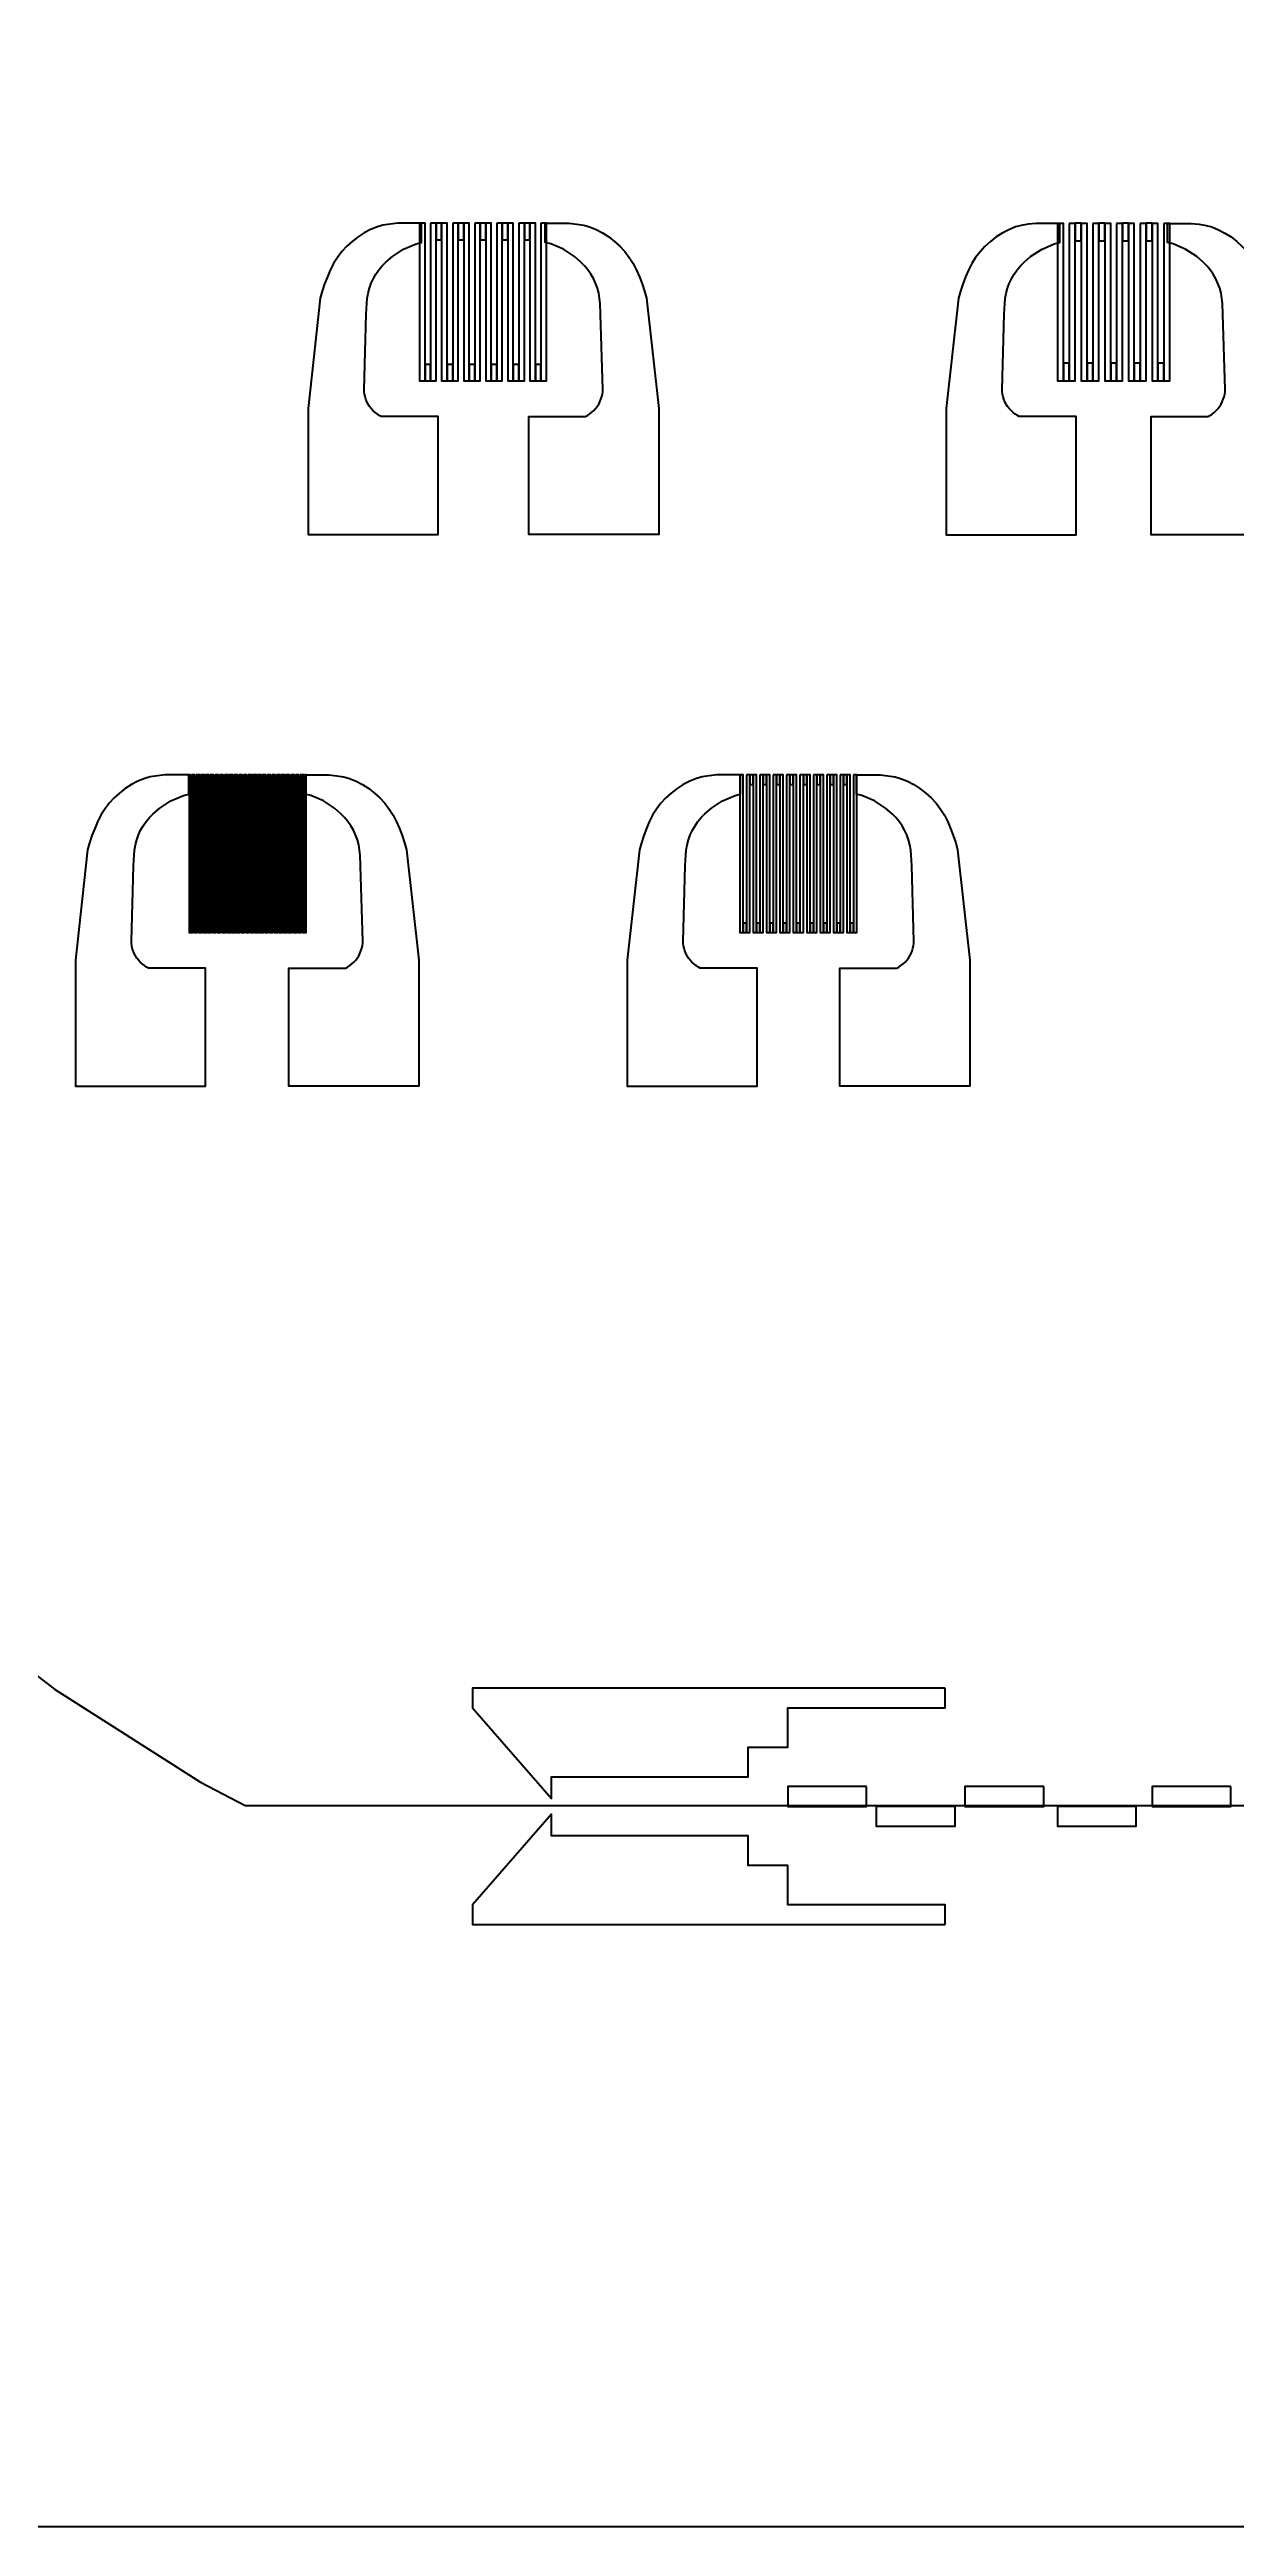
# Model space of a CAD drawing. Extents: x -62500 to 62500, y -62500 to 62500.
# Drawn here: x -29015 to 1017, y -62500 to 360 of the extents above; entities that cross this region are included whole.
import ezdxf

# ---------------------------------------------------------------- set-up
doc = ezdxf.new("R2010")
doc.units = 0
doc.layers.add('1', color=60, linetype='CONTINUOUS')
doc.layers.add('layer_0', color=22, linetype='CONTINUOUS')

# ---------------------------------------------------------------- blocks, each defined once
blk = doc.blocks.new('pad1')
at = {"layer": '1'}
blk.add_lwpolyline([(3180, 700), (2580, 700), (2380, 680), (2200, 650), (2058.31, 610.225), (1887.34, 539.405), (1723.19, 453.953), (1567.11, 354.52), (1420.29, 241.862), (1283.85, 116.836), (1158.82, -19.606), (1046.16, -166.425), (946.73, -322.504), (861.278, -486.655), (790.458, -657.63), (720, -840), (660, -1020), (610, -1200), (300, -4000), (300, -7200), (3600, -7200), (3600, -4200), (2154.71, -4200), (2107.19, -4175.06), (2049.85, -4138.25), (1995.94, -4096.59), (1945.86, -4050.39), (1900, -4000), (1858.7, -3945.8), (1822.29, -3888.22), (1791.04, -3827.67), (1765.17, -3764.63), (1744.91, -3699.58), (1730.38, -3633.01), (1721.72, -3565.43), (1719.75, -3516.55), (1775, -1605), (1788.06, -1336.49), (1799.35, -1204.96), (1822.06, -1074.91), (1856.02, -947.334), (1900.96, -823.205), (1956.56, -703.466), (2022.38, -589.027), (2097.92, -480.761), (2182.61, -379.491), (2275.8, -285.987), (2440, -140), (2720, 40), (3040, 180), (3180, 216.522), (3180, 700)], close=True, dxfattribs=at)
blk = doc.blocks.new('Sensing wire15')
at = {"layer": '1'}
blk.add_lwpolyline([(2.5, 1968.5), (2.5, -2031.5), (87.5, -2031.5), (87.5, 1968.5), (2.5, 1968.5)], close=True, dxfattribs=at)
blk = doc.blocks.new('Connector15')
at = {"layer": '1'}
blk.add_lwpolyline([(-157.5, 285), (-157.5, 45), (-72.5, 45), (-72.5, 285), (-157.5, 285)], close=True, dxfattribs=at)
blk = doc.blocks.new('Sensing area15')
at = {"row_count": 2, "row_spacing": 0}
for name, p, column_count, column_spacing in [('Sensing wire15', (5, -68.5), 18, 170), ('Connector15', (420, 1615), 8, 340), ('Connector15', (250, -2145), 9, 340)]:
    blk.add_blockref(name, p, dxfattribs=dict(at, column_count=column_count, column_spacing=column_spacing))
blk = doc.blocks.new('85um')
for name, p in [('pad1', (-1950, 2700)), ('Sensing area15', (1200, 1500))]:
    blk.add_blockref(name, p)
at = {"yscale": -1, "rotation": -180}
blk.add_blockref('pad1', (7350, 2700), dxfattribs=at)
blk = doc.blocks.new('Sensing wire11')
at = {"layer": '1'}
blk.add_lwpolyline([(-30, 1968.5), (-30, -2031.5), (120, -2031.5), (120, 1968.5), (-30, 1968.5)], close=True, dxfattribs=at)
blk = doc.blocks.new('Connector11')
at = {"layer": '1'}
blk.add_lwpolyline([(-190, 390), (-190, -60), (-40, -60), (-40, 390), (-190, 390)], close=True, dxfattribs=at)
blk = doc.blocks.new('Sensing area11')
at = {"row_count": 2, "row_spacing": 0}
for name, p, column_count, column_spacing in [('Sensing wire11', (5, -68.5), 10, 300), ('Connector11', (615, 1514), 4, 600), ('Connector11', (315, -2040), 5, 600)]:
    blk.add_blockref(name, p, dxfattribs=dict(at, column_count=column_count, column_spacing=column_spacing))
blk = doc.blocks.new('pad')
at = {"layer": '1'}
blk.add_lwpolyline([(3180, 700), (2580, 700), (2380, 680), (2200, 650), (2058.31, 610.225), (1887.34, 539.405), (1723.19, 453.953), (1567.11, 354.52), (1420.29, 241.862), (1283.85, 116.836), (1158.82, -19.606), (1046.16, -166.425), (946.73, -322.504), (861.278, -486.655), (790.458, -657.63), (720, -840), (660, -1020), (610, -1200), (300, -4000), (300, -7200), (3600, -7200), (3600, -4200), (2154.71, -4200), (2107.19, -4175.06), (2049.85, -4138.25), (1995.94, -4096.59), (1945.86, -4050.39), (1900, -4000), (1858.7, -3945.8), (1822.29, -3888.22), (1791.04, -3827.67), (1765.17, -3764.63), (1744.91, -3699.58), (1730.38, -3633.01), (1721.72, -3565.43), (1719.75, -3516.55), (1775, -1605), (1788.06, -1336.49), (1799.35, -1204.96), (1822.06, -1074.91), (1856.02, -947.334), (1900.96, -823.205), (1956.56, -703.466), (2022.38, -589.027), (2097.92, -480.761), (2182.61, -379.491), (2275.8, -285.987), (2440, -140), (2720, 40), (3040, 180), (3180, 216.522), (3180, 700)], close=True, dxfattribs=at)
blk = doc.blocks.new('150um')
for name, p in [('pad', (-1950, 2700)), ('Sensing area11', (1200, 1500))]:
    blk.add_blockref(name, p)
at = {"yscale": -1, "rotation": -180}
blk.add_blockref('pad', (7150, 2700), dxfattribs=at)
blk = doc.blocks.new('Connector10')
at = {"layer": '1'}
blk.add_lwpolyline([(-185, 375), (-185, -45), (-45, -45), (-45, 375), (-185, 375)], close=True, dxfattribs=at)
blk = doc.blocks.new('Sensing wire10')
at = {"layer": '1'}
blk.add_lwpolyline([(-25, 1968.5), (-25, -2031.5), (115, -2031.5), (115, 1968.5), (-25, 1968.5)], close=True, dxfattribs=at)
blk = doc.blocks.new('Sensing area10')
at = {"row_count": 2, "row_spacing": 0}
for name, p, column_count, column_spacing in [('Sensing wire10', (5, -68.5), 12, 280), ('Connector10', (585, 1525), 5, 560), ('Connector10', (305, -2055), 6, 560)]:
    blk.add_blockref(name, p, dxfattribs=dict(at, column_count=column_count, column_spacing=column_spacing))
blk = doc.blocks.new('140um')
for name, p in [('pad', (-1950, 2700)), ('Sensing area10', (1200, 1500))]:
    blk.add_blockref(name, p)
at = {"yscale": -1, "rotation": -180}
blk.add_blockref('pad', (7550, 2700), dxfattribs=at)
blk = doc.blocks.new('Sensing wire14')
at = {"layer": '1'}
blk.add_lwpolyline([(30, 1968.5), (30, -2031.5), (60, -2031.5), (60, 1968.5), (30, 1968.5)], close=True, dxfattribs=at)
blk = doc.blocks.new('Connector14')
at = {"layer": '1'}
blk.add_lwpolyline([(-130, 210), (-130, 120), (-100, 120), (-100, 210), (-130, 210)], close=True, dxfattribs=at)
blk = doc.blocks.new('Sensing area14')
at = {"row_count": 2, "row_spacing": 0}
for name, p, column_count, column_spacing in [('Sensing wire14', (5, -68.5), 50, 60), ('Connector14', (255, 1690), 24, 120), ('Connector14', (195, -2220), 25, 120)]:
    blk.add_blockref(name, p, dxfattribs=dict(at, column_count=column_count, column_spacing=column_spacing))
blk = doc.blocks.new('30um')
for name, p in [('pad', (-1950, 2700)), ('Sensing area14', (1200, 1500))]:
    blk.add_blockref(name, p)
at = {"yscale": -1, "rotation": -180}
blk.add_blockref('pad', (7365, 2700), dxfattribs=at)

msp = doc.modelspace()

# ---------------------------------------------------------------- linework, layer by layer
at = {"layer": '1'}
for points in [[(-6275, -41225), (-18275, -41225), (-18275, -41725), (-16275, -44025), (-16275, -43475), (-11275, -43475), (-11275, -42725), (-10275, -42725), (-10275, -41725), (-6275, -41725), (-6275, -41225)], [(-6275, -41225), (-18275, -41225), (-18275, -41725), (-16275, -44025), (-16275, -43475), (-11275, -43475), (-11275, -42725), (-10275, -42725), (-10275, -41725), (-6275, -41725), (-6275, -41225)], [(-8275, -43725), (-10275, -43725), (-10275, -44225), (-8275, -44225), (-8275, -43725)], [(-8275, -43725), (-10275, -43725), (-10275, -44225), (-8275, -44225), (-8275, -43725)], [(-3775, -43725), (-5775, -43725), (-5775, -44225), (-3775, -44225), (-3775, -43725)], [(-3775, -43725), (-5775, -43725), (-5775, -44225), (-3775, -44225), (-3775, -43725)], [(975, -43725), (-1025, -43725), (-1025, -44225), (975, -44225), (975, -43725)], [(975, -43725), (-1025, -43725), (-1025, -44225), (975, -44225), (975, -43725)], [(-6275, -47225), (-6275, -46725), (-10275, -46725), (-10275, -45725), (-11275, -45725), (-11275, -44975), (-16275, -44975), (-16275, -44425), (-18275, -46725), (-18275, -47225), (-6275, -47225)], [(-6275, -47225), (-6275, -46725), (-10275, -46725), (-10275, -45725), (-11275, -45725), (-11275, -44975), (-16275, -44975), (-16275, -44425), (-18275, -46725), (-18275, -47225), (-6275, -47225)], [(-6025, -44225), (-8025, -44225), (-8025, -44725), (-6025, -44725), (-6025, -44225)], [(-6025, -44225), (-8025, -44225), (-8025, -44725), (-6025, -44725), (-6025, -44225)], [(-1425, -44225), (-3425, -44225), (-3425, -44725), (-1425, -44725), (-1425, -44225)], [(-1425, -44225), (-3425, -44225), (-3425, -44725), (-1425, -44725), (-1425, -44225)]]:
    msp.add_lwpolyline(points, close=True, dxfattribs=at)
at = {"layer": 'layer_0'}
msp.add_lwpolyline([(-62500, 62500), (-62500, -62500), (62500, -62500), (62500, 62500), (-62500, 62500)], close=True, dxfattribs=at)
msp.add_lwpolyline([(-50167.1, 4389.05), (-50358.7, 0), (-50167.1, -4389.05), (-49593.6, -8744.7), (-48642.8, -13033.8), (-47321.7, -17223.7), (-45640.5, -21282.5), (-43611.9, -25179.4), (-41251.4, -28884.6), (-38577, -32369.9), (-35609, -35609), (-32369.9, -38577), (-28884.6, -41251.4), (-25179.4, -43611.9), (-24049.6, -44200), (24049.6, -44200)], dxfattribs=at)

# ---------------------------------------------------------------- block references
for name, p in [('140um', (-20800, -7450)), ('150um', (-4600, -7452)), ('30um', (-26707.5, -21450)), ('85um', (-12700, -21450))]:
    msp.add_blockref(name, p)

doc.saveas('drawing.dxf')
